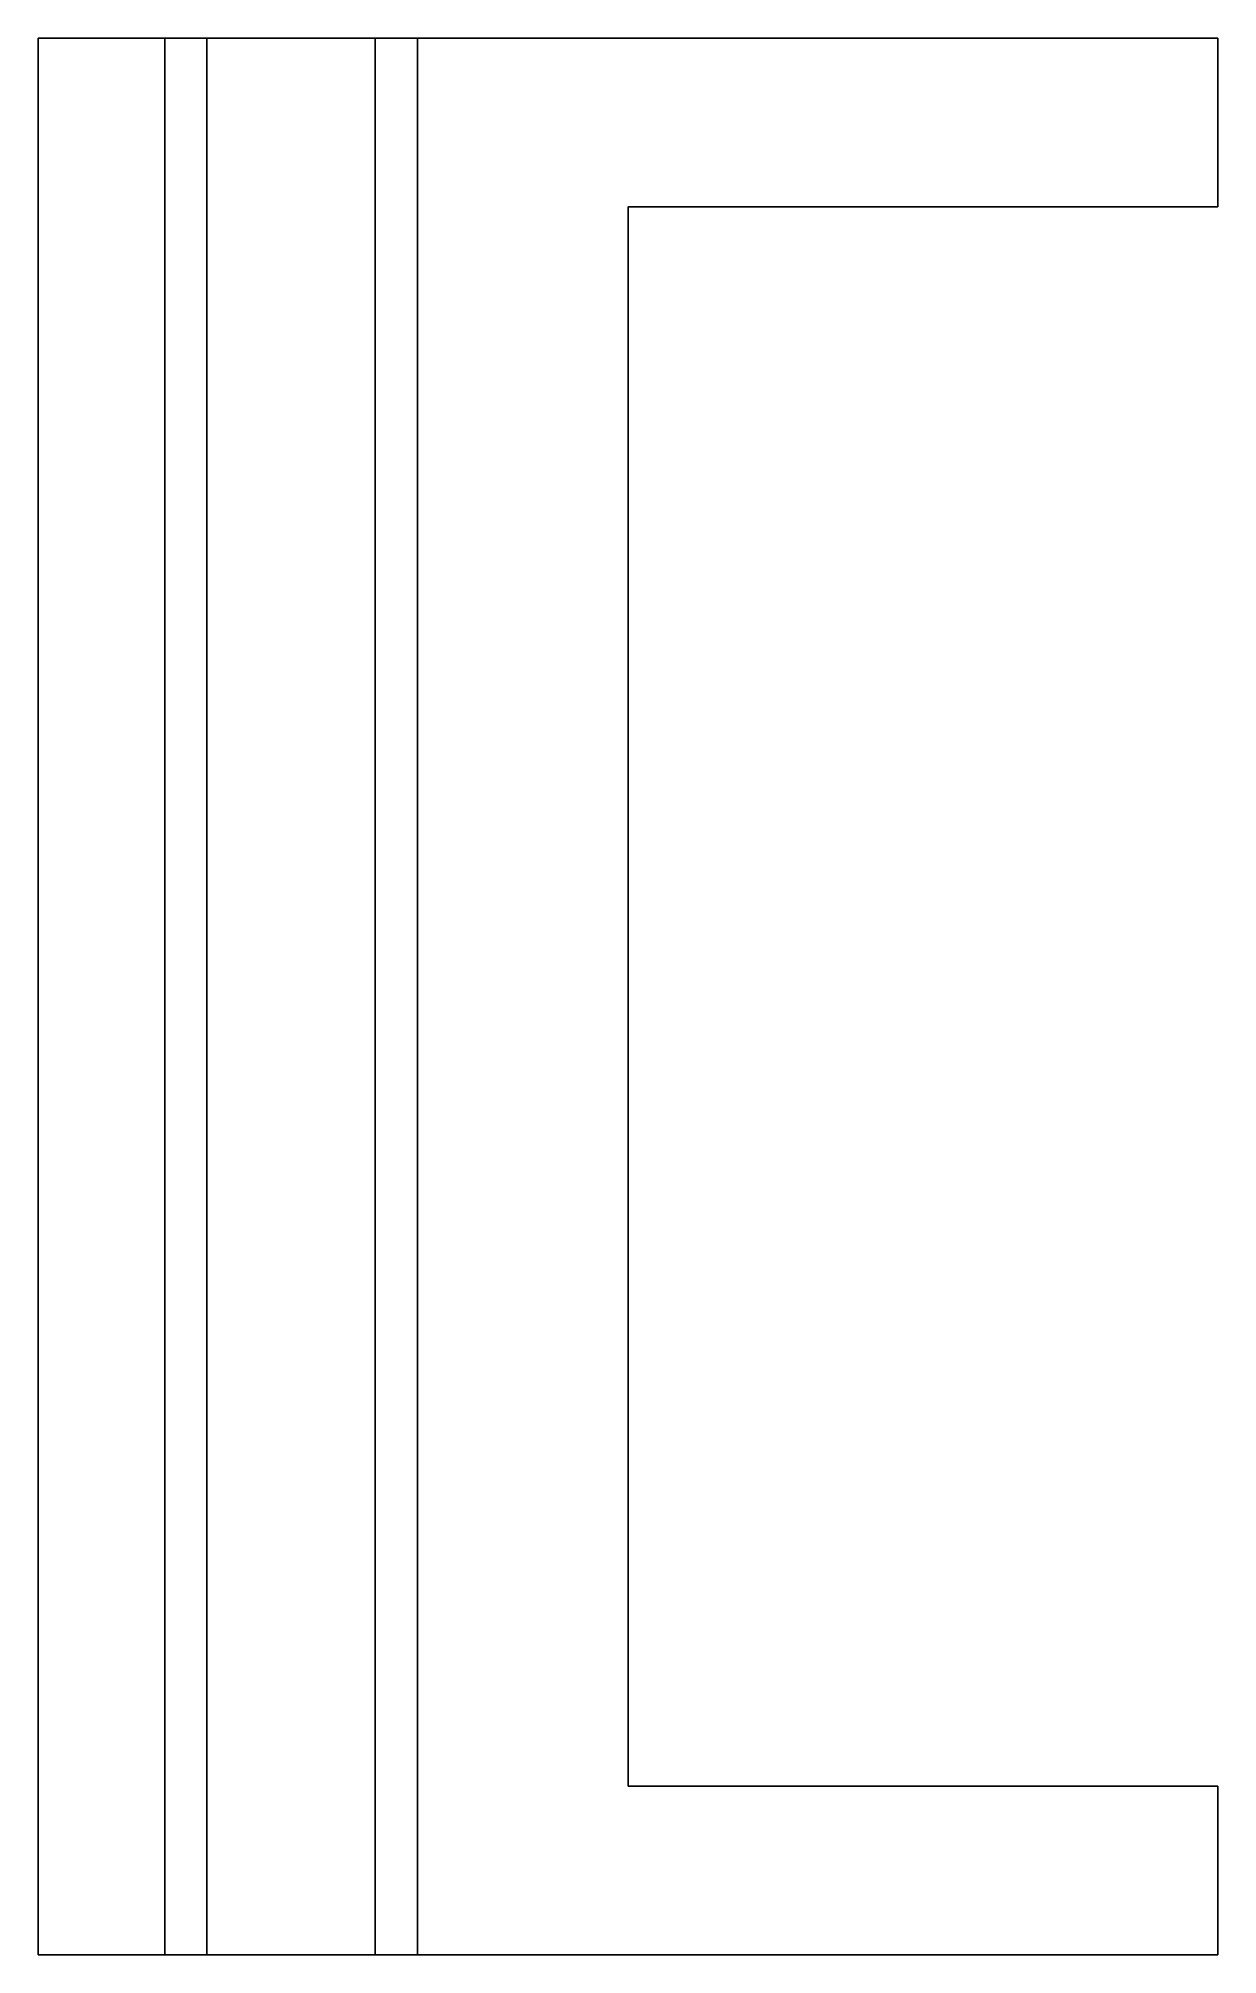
# Model space of a CAD drawing. Header units: metres. Extents: x -28 to 0, y -45.5 to 0.
import ezdxf

# ---------------------------------------------------------------- set-up
doc = ezdxf.new("R2010")
doc.units = ezdxf.units.M

msp = doc.modelspace()

# ---------------------------------------------------------------- linework, layer by layer
for points in [[(-28, -45.5), (-28, -44.59), (-28, -43.68), (-28, -42.77), (-28, -41.86), (-28, -40.95), (-28, -40.04), (-28, -39.13), (-28, -38.22), (-28, -37.31), (-28, -36.4), (-28, -35.49), (-28, -34.58), (-28, -33.67), (-28, -32.76), (-28, -31.85), (-28, -30.94), (-28, -30.03), (-28, -29.12), (-28, -28.21), (-28, -27.3), (-28, -26.39), (-28, -25.48), (-28, -24.57), (-28, -23.66), (-28, -22.75), (-28, -21.84), (-28, -20.93), (-28, -20.02), (-28, -19.11), (-28, -18.2), (-28, -17.29), (-28, -16.38), (-28, -15.47), (-28, -14.56), (-28, -13.65), (-28, -12.74), (-28, -11.83), (-28, -10.92), (-28, -10.01), (-28, -9.1), (-28, -8.19), (-28, -7.28), (-28, -6.37), (-28, -5.46), (-28, -4.55), (-28, -3.64), (-28, -2.73), (-28, -1.82), (-28, -0.91), (-28, 0)], [(-26.714, 0), (-26.762, 0), (-26.81, 0), (-26.858, 0), (-26.905, 0), (-26.95, 0), (-26.995, 0), (-27.04, 0), (-27.082, 0), (-27.123, 0), (-27.165, 0), (-27.206, 0), (-27.244, 0), (-27.283, 0), (-27.321, 0), (-27.357, 0), (-27.392, 0), (-27.427, 0), (-27.461, 0), (-27.493, 0), (-27.524, 0), (-27.556, 0), (-27.586, 0), (-27.613, 0), (-27.641, 0), (-27.669, 0), (-27.694, 0), (-27.718, 0), (-27.743, 0), (-27.765, 0), (-27.786, 0), (-27.807, 0), (-27.828, 0), (-27.845, 0), (-27.862, 0), (-27.879, 0), (-27.895, 0), (-27.908, 0), (-27.922, 0), (-27.935, 0), (-27.946, 0), (-27.955, 0), (-27.965, 0), (-27.974, 0), (-27.979, 0), (-27.985, 0), (-27.991, 0), (-27.994, 0), (-27.996, 0), (-27.998, 0), (-28, 0)], [(-26.714, 0), (-26.65, 0), (-26.586, 0), (-26.522, 0), (-26.46, 0), (-26.4, 0), (-26.34, 0), (-26.281, 0), (-26.224, 0), (-26.169, 0), (-26.113, 0), (-26.059, 0), (-26.008, 0), (-25.957, 0), (-25.905, 0), (-25.857, 0), (-25.811, 0), (-25.764, 0), (-25.718, 0), (-25.676, 0), (-25.634, 0), (-25.592, 0), (-25.553, 0), (-25.515, 0), (-25.478, 0), (-25.441, 0), (-25.408, 0), (-25.376, 0), (-25.343, 0), (-25.313, 0), (-25.285, 0), (-25.257, 0), (-25.23, 0), (-25.206, 0), (-25.184, 0), (-25.161, 0), (-25.14, 0), (-25.122, 0), (-25.104, 0), (-25.087, 0), (-25.073, 0), (-25.06, 0), (-25.047, 0), (-25.035, 0), (-25.028, 0), (-25.02, 0), (-25.012, 0), (-25.008, 0), (-25.005, 0), (-25.003, 0), (-25, 0)], [(-25, -45.5), (-25, -44.59), (-25, -43.68), (-25, -42.77), (-25, -41.86), (-25, -40.95), (-25, -40.04), (-25, -39.13), (-25, -38.22), (-25, -37.31), (-25, -36.4), (-25, -35.49), (-25, -34.58), (-25, -33.67), (-25, -32.76), (-25, -31.85), (-25, -30.94), (-25, -30.03), (-25, -29.12), (-25, -28.21), (-25, -27.3), (-25, -26.39), (-25, -25.48), (-25, -24.57), (-25, -23.66), (-25, -22.75), (-25, -21.84), (-25, -20.93), (-25, -20.02), (-25, -19.11), (-25, -18.2), (-25, -17.29), (-25, -16.38), (-25, -15.47), (-25, -14.56), (-25, -13.65), (-25, -12.74), (-25, -11.83), (-25, -10.92), (-25, -10.01), (-25, -9.1), (-25, -8.19), (-25, -7.28), (-25, -6.37), (-25, -5.46), (-25, -4.55), (-25, -3.64), (-25, -2.73), (-25, -1.82), (-25, -0.91), (-25, 0)], [(-25, 0), (-24.98, 0), (-24.96, 0), (-24.94, 0), (-24.92, 0), (-24.9, 0), (-24.88, 0), (-24.86, 0), (-24.84, 0), (-24.82, 0), (-24.8, 0), (-24.78, 0), (-24.76, 0), (-24.74, 0), (-24.72, 0), (-24.7, 0), (-24.68, 0), (-24.66, 0), (-24.64, 0), (-24.62, 0), (-24.6, 0), (-24.58, 0), (-24.56, 0), (-24.54, 0), (-24.52, 0), (-24.5, 0), (-24.48, 0), (-24.46, 0), (-24.44, 0), (-24.42, 0), (-24.4, 0), (-24.38, 0), (-24.36, 0), (-24.34, 0), (-24.32, 0), (-24.3, 0), (-24.28, 0), (-24.26, 0), (-24.24, 0), (-24.22, 0), (-24.2, 0), (-24.18, 0), (-24.16, 0), (-24.14, 0), (-24.12, 0), (-24.1, 0), (-24.08, 0), (-24.06, 0), (-24.04, 0), (-24.02, 0), (-24, 0)], [(-20, 0), (-20.08, 0), (-20.16, 0), (-20.24, 0), (-20.32, 0), (-20.4, 0), (-20.48, 0), (-20.56, 0), (-20.64, 0), (-20.72, 0), (-20.8, 0), (-20.88, 0), (-20.96, 0), (-21.04, 0), (-21.12, 0), (-21.2, 0), (-21.28, 0), (-21.36, 0), (-21.44, 0), (-21.52, 0), (-21.6, 0), (-21.68, 0), (-21.76, 0), (-21.84, 0), (-21.92, 0), (-22, 0), (-22.08, 0), (-22.16, 0), (-22.24, 0), (-22.32, 0), (-22.4, 0), (-22.48, 0), (-22.56, 0), (-22.64, 0), (-22.72, 0), (-22.8, 0), (-22.88, 0), (-22.96, 0), (-23.04, 0), (-23.12, 0), (-23.2, 0), (-23.28, 0), (-23.36, 0), (-23.44, 0), (-23.52, 0), (-23.6, 0), (-23.68, 0), (-23.76, 0), (-23.84, 0), (-23.92, 0), (-24, 0)], [(-24, 0), (-24, -0.91), (-24, -1.82), (-24, -2.73), (-24, -3.64), (-24, -4.55), (-24, -5.46), (-24, -6.37), (-24, -7.28), (-24, -8.19), (-24, -9.1), (-24, -10.01), (-24, -10.92), (-24, -11.83), (-24, -12.74), (-24, -13.65), (-24, -14.56), (-24, -15.47), (-24, -16.38), (-24, -17.29), (-24, -18.2), (-24, -19.11), (-24, -20.02), (-24, -20.93), (-24, -21.84), (-24, -22.75), (-24, -23.66), (-24, -24.57), (-24, -25.48), (-24, -26.39), (-24, -27.3), (-24, -28.21), (-24, -29.12), (-24, -30.03), (-24, -30.94), (-24, -31.85), (-24, -32.76), (-24, -33.67), (-24, -34.58), (-24, -35.49), (-24, -36.4), (-24, -37.31), (-24, -38.22), (-24, -39.13), (-24, -40.04), (-24, -40.95), (-24, -41.86), (-24, -42.77), (-24, -43.68), (-24, -44.59), (-24, -45.5)], [(-20, -45.5), (-20, -44.59), (-20, -43.68), (-20, -42.77), (-20, -41.86), (-20, -40.95), (-20, -40.04), (-20, -39.13), (-20, -38.22), (-20, -37.31), (-20, -36.4), (-20, -35.49), (-20, -34.58), (-20, -33.67), (-20, -32.76), (-20, -31.85), (-20, -30.94), (-20, -30.03), (-20, -29.12), (-20, -28.21), (-20, -27.3), (-20, -26.39), (-20, -25.48), (-20, -24.57), (-20, -23.66), (-20, -22.75), (-20, -21.84), (-20, -20.93), (-20, -20.02), (-20, -19.11), (-20, -18.2), (-20, -17.29), (-20, -16.38), (-20, -15.47), (-20, -14.56), (-20, -13.65), (-20, -12.74), (-20, -11.83), (-20, -10.92), (-20, -10.01), (-20, -9.1), (-20, -8.19), (-20, -7.28), (-20, -6.37), (-20, -5.46), (-20, -4.55), (-20, -3.64), (-20, -2.73), (-20, -1.82), (-20, -0.91), (-20, 0)], [(-20, 0), (-19.98, 0), (-19.96, 0), (-19.94, 0), (-19.92, 0), (-19.9, 0), (-19.88, 0), (-19.86, 0), (-19.84, 0), (-19.82, 0), (-19.8, 0), (-19.78, 0), (-19.76, 0), (-19.74, 0), (-19.72, 0), (-19.7, 0), (-19.68, 0), (-19.66, 0), (-19.64, 0), (-19.62, 0), (-19.6, 0), (-19.58, 0), (-19.56, 0), (-19.54, 0), (-19.52, 0), (-19.5, 0), (-19.48, 0), (-19.46, 0), (-19.44, 0), (-19.42, 0), (-19.4, 0), (-19.38, 0), (-19.36, 0), (-19.34, 0), (-19.32, 0), (-19.3, 0), (-19.28, 0), (-19.26, 0), (-19.24, 0), (-19.22, 0), (-19.2, 0), (-19.18, 0), (-19.16, 0), (-19.14, 0), (-19.12, 0), (-19.1, 0), (-19.08, 0), (-19.06, 0), (-19.04, 0), (-19.02, 0), (-19, 0)], [(-19, 0), (-19, -0.91), (-19, -1.82), (-19, -2.73), (-19, -3.64), (-19, -4.55), (-19, -5.46), (-19, -6.37), (-19, -7.28), (-19, -8.19), (-19, -9.1), (-19, -10.01), (-19, -10.92), (-19, -11.83), (-19, -12.74), (-19, -13.65), (-19, -14.56), (-19, -15.47), (-19, -16.38), (-19, -17.29), (-19, -18.2), (-19, -19.11), (-19, -20.02), (-19, -20.93), (-19, -21.84), (-19, -22.75), (-19, -23.66), (-19, -24.57), (-19, -25.48), (-19, -26.39), (-19, -27.3), (-19, -28.21), (-19, -29.12), (-19, -30.03), (-19, -30.94), (-19, -31.85), (-19, -32.76), (-19, -33.67), (-19, -34.58), (-19, -35.49), (-19, -36.4), (-19, -37.31), (-19, -38.22), (-19, -39.13), (-19, -40.04), (-19, -40.95), (-19, -41.86), (-19, -42.77), (-19, -43.68), (-19, -44.59), (-19, -45.5)], [(-19, 0), (-18.986, 0), (-18.972, 0), (-18.958, 0), (-18.932, 0), (-18.89, 0), (-18.848, 0), (-18.805, 0), (-18.74, 0), (-18.67, 0), (-18.601, 0), (-18.524, 0), (-18.427, 0), (-18.331, 0), (-18.235, 0), (-18.121, 0), (-17.999, 0), (-17.878, 0), (-17.753, 0), (-17.608, 0), (-17.462, 0), (-17.317, 0), (-17.159, 0), (-16.992, 0), (-16.824, 0), (-16.657, 0), (-16.47, 0), (-16.282, 0), (-16.095, 0), (-15.9, 0), (-15.695, 0), (-15.49, 0), (-15.286, 0), (-15.068, 0), (-14.848, 0), (-14.628, 0), (-14.405, 0), (-14.173, 0), (-13.941, 0), (-13.709, 0), (-13.47, 0), (-13.228, 0), (-12.987, 0), (-12.745, 0), (-12.497, 0), (-12.249, 0), (-12.002, 0), (-11.752, 0), (-11.502, 0), (-11.251, 0), (-11, 0)], [(-5, 0), (-5.12, 0), (-5.24, 0), (-5.36, 0), (-5.48, 0), (-5.6, 0), (-5.72, 0), (-5.84, 0), (-5.96, 0), (-6.08, 0), (-6.2, 0), (-6.32, 0), (-6.44, 0), (-6.56, 0), (-6.68, 0), (-6.8, 0), (-6.92, 0), (-7.04, 0), (-7.16, 0), (-7.28, 0), (-7.4, 0), (-7.52, 0), (-7.64, 0), (-7.76, 0), (-7.88, 0), (-8, 0), (-8.12, 0), (-8.24, 0), (-8.36, 0), (-8.48, 0), (-8.6, 0), (-8.72, 0), (-8.84, 0), (-8.96, 0), (-9.08, 0), (-9.2, 0), (-9.32, 0), (-9.44, 0), (-9.56, 0), (-9.68, 0), (-9.8, 0), (-9.92, 0), (-10.04, 0), (-10.16, 0), (-10.28, 0), (-10.4, 0), (-10.52, 0), (-10.64, 0), (-10.76, 0), (-10.88, 0), (-11, 0)], [(0, 0), (-0.009, 0), (-0.018, 0), (-0.026, 0), (-0.043, 0), (-0.069, 0), (-0.095, 0), (-0.122, 0), (-0.163, 0), (-0.206, 0), (-0.25, 0), (-0.298, 0), (-0.358, 0), (-0.418, 0), (-0.478, 0), (-0.549, 0), (-0.625, 0), (-0.701, 0), (-0.779, 0), (-0.87, 0), (-0.961, 0), (-1.052, 0), (-1.151, 0), (-1.255, 0), (-1.36, 0), (-1.464, 0), (-1.582, 0), (-1.699, 0), (-1.816, 0), (-1.937, 0), (-2.065, 0), (-2.194, 0), (-2.322, 0), (-2.458, 0), (-2.595, 0), (-2.732, 0), (-2.872, 0), (-3.017, 0), (-3.162, 0), (-3.307, 0), (-3.456, 0), (-3.607, 0), (-3.758, 0), (-3.91, 0), (-4.064, 0), (-4.219, 0), (-4.374, 0), (-4.53, 0), (-4.686, 0), (-4.843, 0), (-5, 0)], [(0, -4), (0, -3.92), (0, -3.84), (0, -3.76), (0, -3.68), (0, -3.6), (0, -3.52), (0, -3.44), (0, -3.36), (0, -3.28), (0, -3.2), (0, -3.12), (0, -3.04), (0, -2.96), (0, -2.88), (0, -2.8), (0, -2.72), (0, -2.64), (0, -2.56), (0, -2.48), (0, -2.4), (0, -2.32), (0, -2.24), (0, -2.16), (0, -2.08), (0, -2), (0, -1.92), (0, -1.84), (0, -1.76), (0, -1.68), (0, -1.6), (0, -1.52), (0, -1.44), (0, -1.36), (0, -1.28), (0, -1.2), (0, -1.12), (0, -1.04), (0, -0.96), (0, -0.88), (0, -0.8), (0, -0.72), (0, -0.64), (0, -0.56), (0, -0.48), (0, -0.4), (0, -0.32), (0, -0.24), (0, -0.16), (0, -0.08), (0, 0)], [(-11, -4), (-11.061, -4), (-11.123, -4), (-11.184, -4), (-11.246, -4), (-11.307, -4), (-11.369, -4), (-11.43, -4), (-11.492, -4), (-11.553, -4), (-11.614, -4), (-11.676, -4), (-11.737, -4), (-11.798, -4), (-11.859, -4), (-11.92, -4), (-11.981, -4), (-12.043, -4), (-12.104, -4), (-12.164, -4), (-12.225, -4), (-12.286, -4), (-12.347, -4), (-12.407, -4), (-12.468, -4), (-12.528, -4), (-12.588, -4), (-12.649, -4), (-12.709, -4), (-12.769, -4), (-12.829, -4), (-12.888, -4), (-12.948, -4), (-13.008, -4), (-13.067, -4), (-13.127, -4), (-13.186, -4), (-13.245, -4), (-13.304, -4), (-13.363, -4), (-13.421, -4), (-13.48, -4), (-13.538, -4), (-13.597, -4), (-13.655, -4), (-13.713, -4), (-13.77, -4), (-13.828, -4), (-13.885, -4), (-13.943, -4), (-14, -4)], [(-14, -4), (-14, -4.75), (-14, -5.5), (-14, -6.25), (-14, -7), (-14, -7.75), (-14, -8.5), (-14, -9.25), (-14, -10), (-14, -10.75), (-14, -11.5), (-14, -12.25), (-14, -13), (-14, -13.75), (-14, -14.5), (-14, -15.25), (-14, -16), (-14, -16.75), (-14, -17.5), (-14, -18.25), (-14, -19), (-14, -19.75), (-14, -20.5), (-14, -21.25), (-14, -22), (-14, -22.75), (-14, -23.5), (-14, -24.25), (-14, -25), (-14, -25.75), (-14, -26.5), (-14, -27.25), (-14, -28), (-14, -28.75), (-14, -29.5), (-14, -30.25), (-14, -31), (-14, -31.75), (-14, -32.5), (-14, -33.25), (-14, -34), (-14, -34.75), (-14, -35.5), (-14, -36.25), (-14, -37), (-14, -37.75), (-14, -38.5), (-14, -39.25), (-14, -40), (-14, -40.75), (-14, -41.5)], [(-5, -4), (-5.12, -4), (-5.24, -4), (-5.36, -4), (-5.48, -4), (-5.6, -4), (-5.72, -4), (-5.84, -4), (-5.96, -4), (-6.08, -4), (-6.2, -4), (-6.32, -4), (-6.44, -4), (-6.56, -4), (-6.68, -4), (-6.8, -4), (-6.92, -4), (-7.04, -4), (-7.16, -4), (-7.28, -4), (-7.4, -4), (-7.52, -4), (-7.64, -4), (-7.76, -4), (-7.88, -4), (-8, -4), (-8.12, -4), (-8.24, -4), (-8.36, -4), (-8.48, -4), (-8.6, -4), (-8.72, -4), (-8.84, -4), (-8.96, -4), (-9.08, -4), (-9.2, -4), (-9.32, -4), (-9.44, -4), (-9.56, -4), (-9.68, -4), (-9.8, -4), (-9.92, -4), (-10.04, -4), (-10.16, -4), (-10.28, -4), (-10.4, -4), (-10.52, -4), (-10.64, -4), (-10.76, -4), (-10.88, -4), (-11, -4)], [(0, -4), (-0.009, -4), (-0.018, -4), (-0.026, -4), (-0.043, -4), (-0.069, -4), (-0.095, -4), (-0.122, -4), (-0.163, -4), (-0.206, -4), (-0.25, -4), (-0.298, -4), (-0.358, -4), (-0.418, -4), (-0.478, -4), (-0.549, -4), (-0.625, -4), (-0.701, -4), (-0.779, -4), (-0.87, -4), (-0.961, -4), (-1.052, -4), (-1.151, -4), (-1.255, -4), (-1.36, -4), (-1.464, -4), (-1.582, -4), (-1.699, -4), (-1.816, -4), (-1.937, -4), (-2.065, -4), (-2.194, -4), (-2.322, -4), (-2.458, -4), (-2.595, -4), (-2.732, -4), (-2.872, -4), (-3.017, -4), (-3.162, -4), (-3.307, -4), (-3.456, -4), (-3.607, -4), (-3.758, -4), (-3.91, -4), (-4.064, -4), (-4.219, -4), (-4.374, -4), (-4.53, -4), (-4.686, -4), (-4.843, -4), (-5, -4)], [(-14, -41.5), (-13.943, -41.5), (-13.885, -41.5), (-13.828, -41.5), (-13.77, -41.5), (-13.713, -41.5), (-13.655, -41.5), (-13.597, -41.5), (-13.538, -41.5), (-13.48, -41.5), (-13.421, -41.5), (-13.363, -41.5), (-13.304, -41.5), (-13.245, -41.5), (-13.186, -41.5), (-13.127, -41.5), (-13.067, -41.5), (-13.008, -41.5), (-12.948, -41.5), (-12.888, -41.5), (-12.829, -41.5), (-12.769, -41.5), (-12.709, -41.5), (-12.649, -41.5), (-12.588, -41.5), (-12.528, -41.5), (-12.468, -41.5), (-12.407, -41.5), (-12.347, -41.5), (-12.286, -41.5), (-12.225, -41.5), (-12.164, -41.5), (-12.104, -41.5), (-12.043, -41.5), (-11.981, -41.5), (-11.92, -41.5), (-11.859, -41.5), (-11.798, -41.5), (-11.737, -41.5), (-11.676, -41.5), (-11.614, -41.5), (-11.553, -41.5), (-11.492, -41.5), (-11.43, -41.5), (-11.369, -41.5), (-11.307, -41.5), (-11.246, -41.5), (-11.184, -41.5), (-11.123, -41.5), (-11.061, -41.5), (-11, -41.5)], [(-5, -41.5), (-5.12, -41.5), (-5.24, -41.5), (-5.36, -41.5), (-5.48, -41.5), (-5.6, -41.5), (-5.72, -41.5), (-5.84, -41.5), (-5.96, -41.5), (-6.08, -41.5), (-6.2, -41.5), (-6.32, -41.5), (-6.44, -41.5), (-6.56, -41.5), (-6.68, -41.5), (-6.8, -41.5), (-6.92, -41.5), (-7.04, -41.5), (-7.16, -41.5), (-7.28, -41.5), (-7.4, -41.5), (-7.52, -41.5), (-7.64, -41.5), (-7.76, -41.5), (-7.88, -41.5), (-8, -41.5), (-8.12, -41.5), (-8.24, -41.5), (-8.36, -41.5), (-8.48, -41.5), (-8.6, -41.5), (-8.72, -41.5), (-8.84, -41.5), (-8.96, -41.5), (-9.08, -41.5), (-9.2, -41.5), (-9.32, -41.5), (-9.44, -41.5), (-9.56, -41.5), (-9.68, -41.5), (-9.8, -41.5), (-9.92, -41.5), (-10.04, -41.5), (-10.16, -41.5), (-10.28, -41.5), (-10.4, -41.5), (-10.52, -41.5), (-10.64, -41.5), (-10.76, -41.5), (-10.88, -41.5), (-11, -41.5)], [(0, -41.5), (-0.009, -41.5), (-0.018, -41.5), (-0.026, -41.5), (-0.043, -41.5), (-0.069, -41.5), (-0.095, -41.5), (-0.122, -41.5), (-0.163, -41.5), (-0.206, -41.5), (-0.25, -41.5), (-0.298, -41.5), (-0.358, -41.5), (-0.418, -41.5), (-0.478, -41.5), (-0.549, -41.5), (-0.625, -41.5), (-0.701, -41.5), (-0.779, -41.5), (-0.87, -41.5), (-0.961, -41.5), (-1.052, -41.5), (-1.151, -41.5), (-1.255, -41.5), (-1.36, -41.5), (-1.464, -41.5), (-1.582, -41.5), (-1.699, -41.5), (-1.816, -41.5), (-1.937, -41.5), (-2.065, -41.5), (-2.194, -41.5), (-2.322, -41.5), (-2.458, -41.5), (-2.595, -41.5), (-2.732, -41.5), (-2.872, -41.5), (-3.017, -41.5), (-3.162, -41.5), (-3.307, -41.5), (-3.456, -41.5), (-3.607, -41.5), (-3.758, -41.5), (-3.91, -41.5), (-4.064, -41.5), (-4.219, -41.5), (-4.374, -41.5), (-4.53, -41.5), (-4.686, -41.5), (-4.843, -41.5), (-5, -41.5)], [(0, -45.5), (0, -45.42), (0, -45.34), (0, -45.26), (0, -45.18), (0, -45.1), (0, -45.02), (0, -44.94), (0, -44.86), (0, -44.78), (0, -44.7), (0, -44.62), (0, -44.54), (0, -44.46), (0, -44.38), (0, -44.3), (0, -44.22), (0, -44.14), (0, -44.06), (0, -43.98), (0, -43.9), (0, -43.82), (0, -43.74), (0, -43.66), (0, -43.58), (0, -43.5), (0, -43.42), (0, -43.34), (0, -43.26), (0, -43.18), (0, -43.1), (0, -43.02), (0, -42.94), (0, -42.86), (0, -42.78), (0, -42.7), (0, -42.62), (0, -42.54), (0, -42.46), (0, -42.38), (0, -42.3), (0, -42.22), (0, -42.14), (0, -42.06), (0, -41.98), (0, -41.9), (0, -41.82), (0, -41.74), (0, -41.66), (0, -41.58), (0, -41.5)], [(-26.714, -45.5), (-26.762, -45.5), (-26.81, -45.5), (-26.858, -45.5), (-26.905, -45.5), (-26.95, -45.5), (-26.995, -45.5), (-27.04, -45.5), (-27.082, -45.5), (-27.123, -45.5), (-27.165, -45.5), (-27.206, -45.5), (-27.244, -45.5), (-27.283, -45.5), (-27.321, -45.5), (-27.357, -45.5), (-27.392, -45.5), (-27.427, -45.5), (-27.461, -45.5), (-27.493, -45.5), (-27.524, -45.5), (-27.556, -45.5), (-27.586, -45.5), (-27.613, -45.5), (-27.641, -45.5), (-27.669, -45.5), (-27.694, -45.5), (-27.718, -45.5), (-27.743, -45.5), (-27.765, -45.5), (-27.786, -45.5), (-27.807, -45.5), (-27.828, -45.5), (-27.845, -45.5), (-27.862, -45.5), (-27.879, -45.5), (-27.895, -45.5), (-27.908, -45.5), (-27.922, -45.5), (-27.935, -45.5), (-27.946, -45.5), (-27.955, -45.5), (-27.965, -45.5), (-27.974, -45.5), (-27.979, -45.5), (-27.985, -45.5), (-27.991, -45.5), (-27.994, -45.5), (-27.996, -45.5), (-27.998, -45.5), (-28, -45.5)], [(-25, -45.5), (-25.003, -45.5), (-25.005, -45.5), (-25.008, -45.5), (-25.012, -45.5), (-25.02, -45.5), (-25.028, -45.5), (-25.035, -45.5), (-25.047, -45.5), (-25.06, -45.5), (-25.073, -45.5), (-25.087, -45.5), (-25.104, -45.5), (-25.122, -45.5), (-25.14, -45.5), (-25.161, -45.5), (-25.184, -45.5), (-25.206, -45.5), (-25.23, -45.5), (-25.257, -45.5), (-25.285, -45.5), (-25.313, -45.5), (-25.343, -45.5), (-25.376, -45.5), (-25.408, -45.5), (-25.441, -45.5), (-25.478, -45.5), (-25.515, -45.5), (-25.553, -45.5), (-25.592, -45.5), (-25.634, -45.5), (-25.676, -45.5), (-25.718, -45.5), (-25.764, -45.5), (-25.811, -45.5), (-25.857, -45.5), (-25.905, -45.5), (-25.957, -45.5), (-26.008, -45.5), (-26.059, -45.5), (-26.113, -45.5), (-26.169, -45.5), (-26.224, -45.5), (-26.281, -45.5), (-26.34, -45.5), (-26.4, -45.5), (-26.46, -45.5), (-26.522, -45.5), (-26.586, -45.5), (-26.65, -45.5), (-26.714, -45.5)], [(-24, -45.5), (-24.02, -45.5), (-24.04, -45.5), (-24.06, -45.5), (-24.08, -45.5), (-24.1, -45.5), (-24.12, -45.5), (-24.14, -45.5), (-24.16, -45.5), (-24.18, -45.5), (-24.2, -45.5), (-24.22, -45.5), (-24.24, -45.5), (-24.26, -45.5), (-24.28, -45.5), (-24.3, -45.5), (-24.32, -45.5), (-24.34, -45.5), (-24.36, -45.5), (-24.38, -45.5), (-24.4, -45.5), (-24.42, -45.5), (-24.44, -45.5), (-24.46, -45.5), (-24.48, -45.5), (-24.5, -45.5), (-24.52, -45.5), (-24.54, -45.5), (-24.56, -45.5), (-24.58, -45.5), (-24.6, -45.5), (-24.62, -45.5), (-24.64, -45.5), (-24.66, -45.5), (-24.68, -45.5), (-24.7, -45.5), (-24.72, -45.5), (-24.74, -45.5), (-24.76, -45.5), (-24.78, -45.5), (-24.8, -45.5), (-24.82, -45.5), (-24.84, -45.5), (-24.86, -45.5), (-24.88, -45.5), (-24.9, -45.5), (-24.92, -45.5), (-24.94, -45.5), (-24.96, -45.5), (-24.98, -45.5), (-25, -45.5)], [(-20, -45.5), (-20.08, -45.5), (-20.16, -45.5), (-20.24, -45.5), (-20.32, -45.5), (-20.4, -45.5), (-20.48, -45.5), (-20.56, -45.5), (-20.64, -45.5), (-20.72, -45.5), (-20.8, -45.5), (-20.88, -45.5), (-20.96, -45.5), (-21.04, -45.5), (-21.12, -45.5), (-21.2, -45.5), (-21.28, -45.5), (-21.36, -45.5), (-21.44, -45.5), (-21.52, -45.5), (-21.6, -45.5), (-21.68, -45.5), (-21.76, -45.5), (-21.84, -45.5), (-21.92, -45.5), (-22, -45.5), (-22.08, -45.5), (-22.16, -45.5), (-22.24, -45.5), (-22.32, -45.5), (-22.4, -45.5), (-22.48, -45.5), (-22.56, -45.5), (-22.64, -45.5), (-22.72, -45.5), (-22.8, -45.5), (-22.88, -45.5), (-22.96, -45.5), (-23.04, -45.5), (-23.12, -45.5), (-23.2, -45.5), (-23.28, -45.5), (-23.36, -45.5), (-23.44, -45.5), (-23.52, -45.5), (-23.6, -45.5), (-23.68, -45.5), (-23.76, -45.5), (-23.84, -45.5), (-23.92, -45.5), (-24, -45.5)], [(-19, -45.5), (-19.02, -45.5), (-19.04, -45.5), (-19.06, -45.5), (-19.08, -45.5), (-19.1, -45.5), (-19.12, -45.5), (-19.14, -45.5), (-19.16, -45.5), (-19.18, -45.5), (-19.2, -45.5), (-19.22, -45.5), (-19.24, -45.5), (-19.26, -45.5), (-19.28, -45.5), (-19.3, -45.5), (-19.32, -45.5), (-19.34, -45.5), (-19.36, -45.5), (-19.38, -45.5), (-19.4, -45.5), (-19.42, -45.5), (-19.44, -45.5), (-19.46, -45.5), (-19.48, -45.5), (-19.5, -45.5), (-19.52, -45.5), (-19.54, -45.5), (-19.56, -45.5), (-19.58, -45.5), (-19.6, -45.5), (-19.62, -45.5), (-19.64, -45.5), (-19.66, -45.5), (-19.68, -45.5), (-19.7, -45.5), (-19.72, -45.5), (-19.74, -45.5), (-19.76, -45.5), (-19.78, -45.5), (-19.8, -45.5), (-19.82, -45.5), (-19.84, -45.5), (-19.86, -45.5), (-19.88, -45.5), (-19.9, -45.5), (-19.92, -45.5), (-19.94, -45.5), (-19.96, -45.5), (-19.98, -45.5), (-20, -45.5)], [(-11, -45.5), (-11.251, -45.5), (-11.502, -45.5), (-11.752, -45.5), (-12.002, -45.5), (-12.249, -45.5), (-12.497, -45.5), (-12.745, -45.5), (-12.987, -45.5), (-13.228, -45.5), (-13.47, -45.5), (-13.709, -45.5), (-13.941, -45.5), (-14.173, -45.5), (-14.405, -45.5), (-14.628, -45.5), (-14.848, -45.5), (-15.068, -45.5), (-15.286, -45.5), (-15.49, -45.5), (-15.695, -45.5), (-15.9, -45.5), (-16.095, -45.5), (-16.282, -45.5), (-16.47, -45.5), (-16.657, -45.5), (-16.824, -45.5), (-16.992, -45.5), (-17.159, -45.5), (-17.317, -45.5), (-17.462, -45.5), (-17.608, -45.5), (-17.753, -45.5), (-17.878, -45.5), (-17.999, -45.5), (-18.121, -45.5), (-18.235, -45.5), (-18.331, -45.5), (-18.427, -45.5), (-18.524, -45.5), (-18.601, -45.5), (-18.67, -45.5), (-18.74, -45.5), (-18.805, -45.5), (-18.848, -45.5), (-18.89, -45.5), (-18.932, -45.5), (-18.958, -45.5), (-18.972, -45.5), (-18.986, -45.5), (-19, -45.5)], [(-5, -45.5), (-5.12, -45.5), (-5.24, -45.5), (-5.36, -45.5), (-5.48, -45.5), (-5.6, -45.5), (-5.72, -45.5), (-5.84, -45.5), (-5.96, -45.5), (-6.08, -45.5), (-6.2, -45.5), (-6.32, -45.5), (-6.44, -45.5), (-6.56, -45.5), (-6.68, -45.5), (-6.8, -45.5), (-6.92, -45.5), (-7.04, -45.5), (-7.16, -45.5), (-7.28, -45.5), (-7.4, -45.5), (-7.52, -45.5), (-7.64, -45.5), (-7.76, -45.5), (-7.88, -45.5), (-8, -45.5), (-8.12, -45.5), (-8.24, -45.5), (-8.36, -45.5), (-8.48, -45.5), (-8.6, -45.5), (-8.72, -45.5), (-8.84, -45.5), (-8.96, -45.5), (-9.08, -45.5), (-9.2, -45.5), (-9.32, -45.5), (-9.44, -45.5), (-9.56, -45.5), (-9.68, -45.5), (-9.8, -45.5), (-9.92, -45.5), (-10.04, -45.5), (-10.16, -45.5), (-10.28, -45.5), (-10.4, -45.5), (-10.52, -45.5), (-10.64, -45.5), (-10.76, -45.5), (-10.88, -45.5), (-11, -45.5)], [(0, -45.5), (-0.009, -45.5), (-0.018, -45.5), (-0.026, -45.5), (-0.043, -45.5), (-0.069, -45.5), (-0.095, -45.5), (-0.122, -45.5), (-0.163, -45.5), (-0.206, -45.5), (-0.25, -45.5), (-0.298, -45.5), (-0.358, -45.5), (-0.418, -45.5), (-0.478, -45.5), (-0.549, -45.5), (-0.625, -45.5), (-0.701, -45.5), (-0.779, -45.5), (-0.87, -45.5), (-0.961, -45.5), (-1.052, -45.5), (-1.151, -45.5), (-1.255, -45.5), (-1.36, -45.5), (-1.464, -45.5), (-1.582, -45.5), (-1.699, -45.5), (-1.816, -45.5), (-1.937, -45.5), (-2.065, -45.5), (-2.194, -45.5), (-2.322, -45.5), (-2.458, -45.5), (-2.595, -45.5), (-2.732, -45.5), (-2.872, -45.5), (-3.017, -45.5), (-3.162, -45.5), (-3.307, -45.5), (-3.456, -45.5), (-3.607, -45.5), (-3.758, -45.5), (-3.91, -45.5), (-4.064, -45.5), (-4.219, -45.5), (-4.374, -45.5), (-4.53, -45.5), (-4.686, -45.5), (-4.843, -45.5), (-5, -45.5)]]:
    msp.add_lwpolyline(points)

doc.saveas('drawing.dxf')
